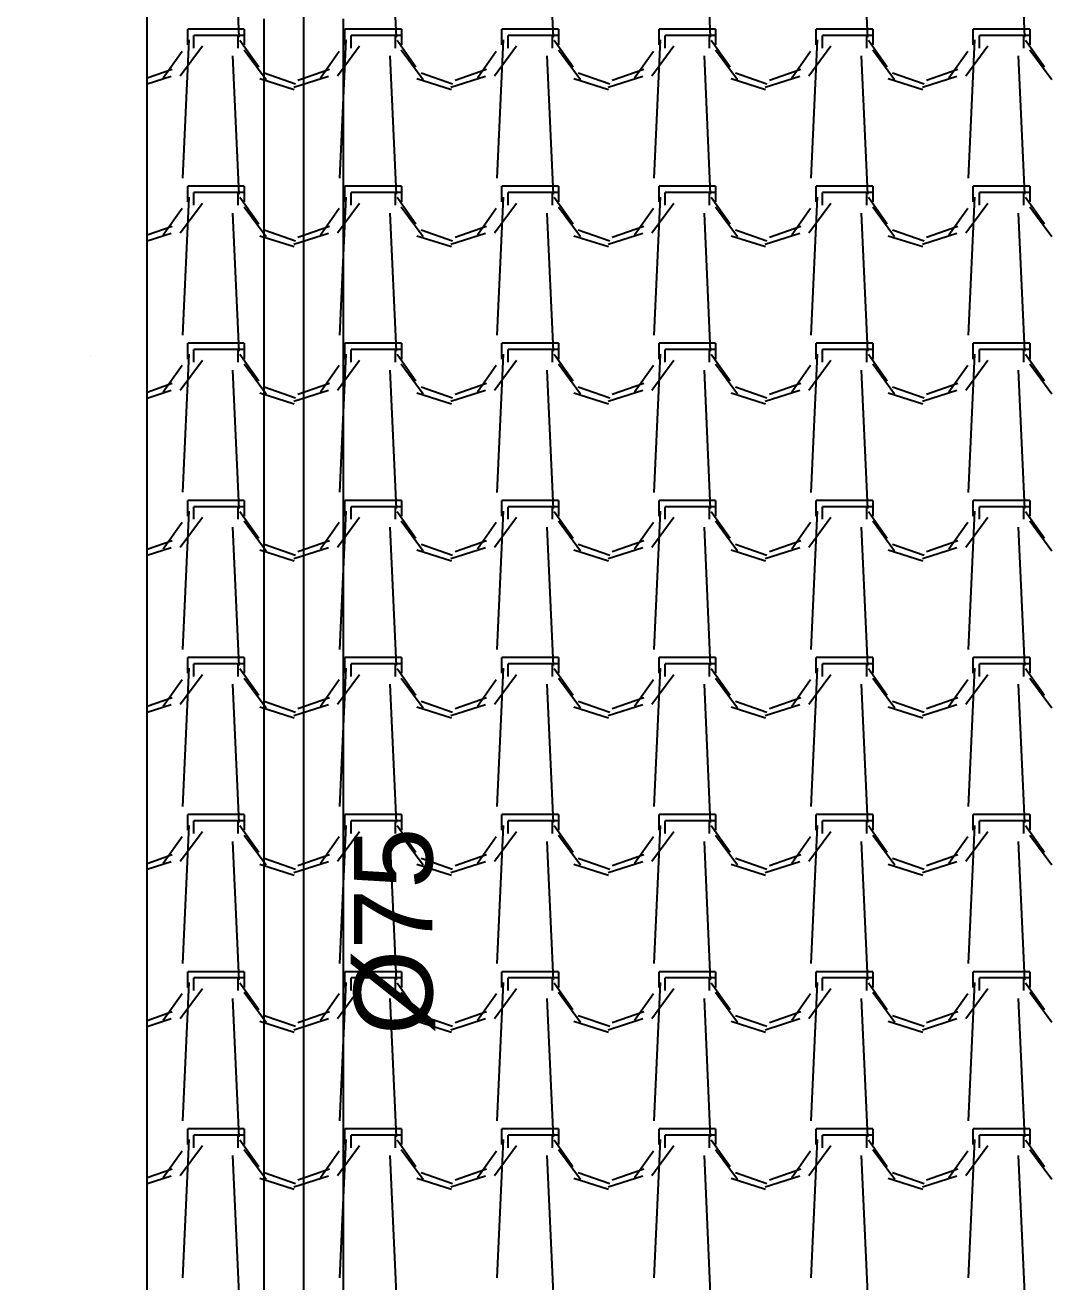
# Model space of a CAD drawing. Header units: millimetres. Extents: x 3923 to 4007, y 744 to 863.
# Drawn here: x 3932.174 to 3933.809, y 849.832 to 851.848 of the extents above; entities that cross this region are included whole.
import ezdxf
from ezdxf.enums import TextEntityAlignment as Align

# ---------------------------------------------------------------- set-up
doc = ezdxf.new("R2010")
doc.units = ezdxf.units.MM
for name, color, linetype in [('-HIDRO', 8, 'Continuous'), ('CONEXÃO_HIDRÁULICA', 2, 'Continuous'), ('Esgoto', 5, 'Continuous'), ('Texto-Tubos', 7, 'Continuous'), ('TigreCad', 3, 'Continuous')]:
    doc.layers.add(name, color=color, linetype=linetype)
doc.styles.add('TCTUBOS-TXT', font='arial.ttf')

msp = doc.modelspace()

# ---------------------------------------------------------------- linework, layer by layer
at = {"layer": '-HIDRO', "linetype": 'Continuous'}
for p, q in [((3932.5063, 852.0506), (3932.5163, 851.8288)), ((3932.7583, 852.0506), (3932.7683, 851.8288)), ((3933.0103, 852.0506), (3933.0203, 851.8288)), ((3933.2623, 852.0506), (3933.2723, 851.8288)), ((3933.5143, 852.0506), (3933.5243, 851.8288)), ((3933.7663, 852.0506), (3933.7764, 851.8288)), ((3932.5148, 851.8416), (3932.4342, 851.8416)), ((3932.4342, 851.8164), (3932.4342, 851.8416)), ((3932.5249, 851.8416), (3932.5148, 851.8416)), ((3932.5249, 851.8416), (3932.5249, 851.8164)), ((3932.7668, 851.8416), (3932.6862, 851.8416)), ((3932.6862, 851.8164), (3932.6862, 851.8416)), ((3932.7769, 851.8416), (3932.7668, 851.8416)), ((3932.7769, 851.8416), (3932.7769, 851.8164)), ((3933.0188, 851.8416), (3932.9382, 851.8416)), ((3932.9382, 851.8164), (3932.9382, 851.8416)), ((3933.0289, 851.8416), (3933.0188, 851.8416)), ((3933.0289, 851.8416), (3933.0289, 851.8164)), ((3933.2708, 851.8416), (3933.1902, 851.8416)), ((3933.1902, 851.8164), (3933.1902, 851.8416)), ((3933.2809, 851.8416), (3933.2708, 851.8416)), ((3933.2809, 851.8416), (3933.2809, 851.8164)), ((3933.5228, 851.8416), (3933.4422, 851.8416)), ((3933.4422, 851.8164), (3933.4422, 851.8416)), ((3933.5329, 851.8416), (3933.5228, 851.8416)), ((3933.5329, 851.8416), (3933.5329, 851.8164)), ((3933.7748, 851.8416), (3933.6942, 851.8416)), ((3933.6942, 851.8164), (3933.6942, 851.8416)), ((3933.7849, 851.8416), (3933.7748, 851.8416)), ((3933.7849, 851.8416), (3933.7849, 851.8164)), ((3932.4224, 851.7667), (3932.4577, 851.8146)), ((3932.4358, 851.8243), (3932.4258, 851.6026)), ((3932.5148, 851.8315), (3932.4442, 851.8315)), ((3932.4442, 851.8113), (3932.4442, 851.8315)), ((3932.5148, 851.8315), (3932.5148, 851.8113)), ((3932.5249, 851.8315), (3932.5148, 851.8315)), ((3932.5179, 851.824), (3932.5482, 851.7812)), ((3932.6744, 851.7667), (3932.7097, 851.8146)), ((3932.6878, 851.8243), (3932.6778, 851.6026)), ((3932.7668, 851.8315), (3932.6962, 851.8315)), ((3932.6962, 851.8113), (3932.6962, 851.8315)), ((3932.7668, 851.8315), (3932.7668, 851.8113)), ((3932.7769, 851.8315), (3932.7668, 851.8315)), ((3932.7699, 851.824), (3932.8002, 851.7812)), ((3932.9264, 851.7667), (3932.9617, 851.8146)), ((3932.9399, 851.8243), (3932.9298, 851.6025)), ((3933.0188, 851.8315), (3932.9482, 851.8315)), ((3932.9482, 851.8113), (3932.9482, 851.8315)), ((3933.0188, 851.8315), (3933.0188, 851.8113)), ((3933.0289, 851.8315), (3933.0188, 851.8315)), ((3933.0219, 851.824), (3933.0522, 851.7812)), ((3933.1784, 851.7667), (3933.2137, 851.8146)), ((3933.1919, 851.8243), (3933.1818, 851.6025)), ((3933.2708, 851.8315), (3933.2002, 851.8315)), ((3933.2002, 851.8113), (3933.2002, 851.8315)), ((3933.2708, 851.8315), (3933.2708, 851.8113)), ((3933.2809, 851.8315), (3933.2708, 851.8315)), ((3933.2739, 851.824), (3933.3042, 851.7812)), ((3933.4304, 851.7667), (3933.4657, 851.8146)), ((3933.4439, 851.8243), (3933.4338, 851.6025)), ((3933.5228, 851.8315), (3933.4522, 851.8315)), ((3933.4522, 851.8113), (3933.4522, 851.8315)), ((3933.5228, 851.8315), (3933.5228, 851.8113)), ((3933.5329, 851.8315), (3933.5228, 851.8315)), ((3933.5259, 851.824), (3933.5562, 851.7812)), ((3933.6824, 851.7667), (3933.7177, 851.8146)), ((3933.6959, 851.8243), (3933.6858, 851.6025)), ((3933.7748, 851.8315), (3933.7042, 851.8315)), ((3933.7042, 851.8113), (3933.7042, 851.8315)), ((3933.7748, 851.8315), (3933.7748, 851.8113)), ((3933.7849, 851.8315), (3933.7748, 851.8315)), ((3933.7779, 851.824), (3933.8082, 851.7812)), ((3932.395, 851.7637), (3932.4252, 851.8065)), ((3932.5063, 851.7986), (3932.5163, 851.5768)), ((3932.5248, 851.8086), (3932.5601, 851.7608)), ((3932.647, 851.7637), (3932.6772, 851.8065)), ((3932.7583, 851.7986), (3932.7683, 851.5768)), ((3932.7768, 851.8086), (3932.8121, 851.7608)), ((3932.899, 851.7637), (3932.9292, 851.8065)), ((3933.0103, 851.7986), (3933.0203, 851.5768)), ((3933.0288, 851.8086), (3933.064, 851.7608)), ((3933.151, 851.7637), (3933.1812, 851.8065)), ((3933.2623, 851.7986), (3933.2723, 851.5768)), ((3933.2808, 851.8086), (3933.316, 851.7608)), ((3933.403, 851.7637), (3933.4332, 851.8065)), ((3933.5143, 851.7986), (3933.5243, 851.5768)), ((3933.5328, 851.8086), (3933.568, 851.7608)), ((3933.655, 851.7637), (3933.6852, 851.8065)), ((3933.7663, 851.7986), (3933.7764, 851.5768)), ((3933.7848, 851.8086), (3933.82, 851.7608)), ((3932.3691, 851.7634), (3932.4095, 851.7775)), ((3932.6111, 851.7599), (3932.6615, 851.7775)), ((3932.8631, 851.7599), (3932.9135, 851.7775)), ((3933.1151, 851.7599), (3933.1655, 851.7775)), ((3933.3671, 851.7599), (3933.4175, 851.7775)), ((3933.6191, 851.7599), (3933.6695, 851.7775)), ((3932.3691, 851.7539), (3932.4079, 851.7663)), ((3932.5497, 851.7623), (3932.6051, 851.7447)), ((3932.5567, 851.7716), (3932.6071, 851.754)), ((3932.6045, 851.7486), (3932.6599, 851.7663)), ((3932.8017, 851.7623), (3932.8571, 851.7447)), ((3932.8087, 851.7716), (3932.8591, 851.754)), ((3932.8565, 851.7486), (3932.9119, 851.7663)), ((3933.0537, 851.7623), (3933.1091, 851.7447)), ((3933.0607, 851.7716), (3933.1111, 851.754)), ((3933.1085, 851.7486), (3933.1639, 851.7663)), ((3933.3057, 851.7623), (3933.3611, 851.7447)), ((3933.3127, 851.7716), (3933.3631, 851.754)), ((3933.3605, 851.7486), (3933.4159, 851.7663)), ((3933.5577, 851.7623), (3933.6131, 851.7447)), ((3933.5647, 851.7716), (3933.6151, 851.754)), ((3933.6125, 851.7486), (3933.6679, 851.7663)), ((3932.4358, 851.5723), (3932.4258, 851.3506)), ((3932.5148, 851.5896), (3932.4342, 851.5896)), ((3932.4342, 851.5644), (3932.4342, 851.5896)), ((3932.5148, 851.5795), (3932.4442, 851.5795)), ((3932.4442, 851.5593), (3932.4442, 851.5795)), ((3932.5249, 851.5896), (3932.5148, 851.5896)), ((3932.5148, 851.5795), (3932.5148, 851.5593)), ((3932.5249, 851.5795), (3932.5148, 851.5795)), ((3932.5179, 851.572), (3932.5482, 851.5292)), ((3932.5249, 851.5896), (3932.5249, 851.5644)), ((3932.6878, 851.5723), (3932.6778, 851.3506)), ((3932.7668, 851.5896), (3932.6862, 851.5896)), ((3932.6862, 851.5644), (3932.6862, 851.5896)), ((3932.7668, 851.5795), (3932.6962, 851.5795)), ((3932.6962, 851.5593), (3932.6962, 851.5795)), ((3932.7769, 851.5896), (3932.7668, 851.5896)), ((3932.7668, 851.5795), (3932.7668, 851.5593)), ((3932.7769, 851.5795), (3932.7668, 851.5795)), ((3932.7699, 851.572), (3932.8002, 851.5292)), ((3932.7769, 851.5896), (3932.7769, 851.5644)), ((3932.9399, 851.5723), (3932.9298, 851.3505)), ((3933.0188, 851.5896), (3932.9382, 851.5896)), ((3932.9382, 851.5644), (3932.9382, 851.5896)), ((3933.0188, 851.5795), (3932.9482, 851.5795)), ((3932.9482, 851.5593), (3932.9482, 851.5795)), ((3933.0289, 851.5896), (3933.0188, 851.5896)), ((3933.0188, 851.5795), (3933.0188, 851.5593)), ((3933.0289, 851.5795), (3933.0188, 851.5795)), ((3933.0219, 851.572), (3933.0522, 851.5292)), ((3933.0289, 851.5896), (3933.0289, 851.5644)), ((3933.1919, 851.5723), (3933.1818, 851.3505)), ((3933.2708, 851.5896), (3933.1902, 851.5896)), ((3933.1902, 851.5644), (3933.1902, 851.5896)), ((3933.2708, 851.5795), (3933.2002, 851.5795)), ((3933.2002, 851.5593), (3933.2002, 851.5795)), ((3933.2809, 851.5896), (3933.2708, 851.5896)), ((3933.2708, 851.5795), (3933.2708, 851.5593)), ((3933.2809, 851.5795), (3933.2708, 851.5795)), ((3933.2739, 851.572), (3933.3042, 851.5292)), ((3933.2809, 851.5896), (3933.2809, 851.5644)), ((3933.4439, 851.5723), (3933.4338, 851.3505)), ((3933.5228, 851.5896), (3933.4422, 851.5896)), ((3933.4422, 851.5644), (3933.4422, 851.5896)), ((3933.5228, 851.5795), (3933.4522, 851.5795)), ((3933.4522, 851.5593), (3933.4522, 851.5795)), ((3933.5329, 851.5896), (3933.5228, 851.5896)), ((3933.5228, 851.5795), (3933.5228, 851.5593)), ((3933.5329, 851.5795), (3933.5228, 851.5795)), ((3933.5259, 851.572), (3933.5562, 851.5292)), ((3933.5329, 851.5896), (3933.5329, 851.5644)), ((3933.6959, 851.5723), (3933.6858, 851.3505)), ((3933.7748, 851.5896), (3933.6942, 851.5896)), ((3933.6942, 851.5644), (3933.6942, 851.5896)), ((3933.7748, 851.5795), (3933.7042, 851.5795)), ((3933.7042, 851.5593), (3933.7042, 851.5795)), ((3933.7849, 851.5896), (3933.7748, 851.5896)), ((3933.7748, 851.5795), (3933.7748, 851.5593)), ((3933.7849, 851.5795), (3933.7748, 851.5795)), ((3933.7779, 851.572), (3933.8082, 851.5292)), ((3933.7849, 851.5896), (3933.7849, 851.5644)), ((3932.395, 851.5117), (3932.4252, 851.5545)), ((3932.4224, 851.5147), (3932.4577, 851.5626)), ((3932.5248, 851.5566), (3932.5601, 851.5088)), ((3932.647, 851.5117), (3932.6772, 851.5545)), ((3932.6744, 851.5147), (3932.7097, 851.5626)), ((3932.7768, 851.5566), (3932.8121, 851.5088)), ((3932.899, 851.5117), (3932.9292, 851.5545)), ((3932.9264, 851.5147), (3932.9617, 851.5626)), ((3933.0288, 851.5566), (3933.0641, 851.5088)), ((3933.151, 851.5117), (3933.1812, 851.5545)), ((3933.1784, 851.5147), (3933.2137, 851.5626)), ((3933.2808, 851.5566), (3933.316, 851.5088)), ((3933.403, 851.5117), (3933.4332, 851.5545)), ((3933.4304, 851.5147), (3933.4657, 851.5626)), ((3933.5328, 851.5566), (3933.568, 851.5088)), ((3933.655, 851.5117), (3933.6852, 851.5545)), ((3933.6824, 851.5147), (3933.7177, 851.5626)), ((3933.7848, 851.5566), (3933.82, 851.5088)), ((3932.5063, 851.5466), (3932.5163, 851.3248)), ((3932.7583, 851.5466), (3932.7683, 851.3248)), ((3933.0103, 851.5466), (3933.0203, 851.3248)), ((3933.2623, 851.5466), (3933.2723, 851.3248)), ((3933.5143, 851.5466), (3933.5243, 851.3248)), ((3933.7663, 851.5466), (3933.7764, 851.3248)), ((3932.3691, 851.5114), (3932.4095, 851.5255)), ((3932.3691, 851.5019), (3932.4079, 851.5143)), ((3932.5567, 851.5196), (3932.6071, 851.502)), ((3932.6045, 851.4966), (3932.6599, 851.5143)), ((3932.6111, 851.5079), (3932.6615, 851.5255)), ((3932.8087, 851.5196), (3932.8591, 851.502)), ((3932.8565, 851.4966), (3932.9119, 851.5143)), ((3932.8631, 851.5079), (3932.9135, 851.5255)), ((3933.0607, 851.5196), (3933.1111, 851.502)), ((3933.1085, 851.4966), (3933.1639, 851.5143)), ((3933.1151, 851.5079), (3933.1655, 851.5255)), ((3933.3127, 851.5196), (3933.3631, 851.502)), ((3933.3605, 851.4966), (3933.4159, 851.5143)), ((3933.3671, 851.5079), (3933.4175, 851.5255)), ((3933.5647, 851.5196), (3933.6151, 851.502)), ((3933.6125, 851.4966), (3933.6679, 851.5143)), ((3933.6191, 851.5079), (3933.6695, 851.5255)), ((3932.5497, 851.5103), (3932.6051, 851.4927)), ((3932.8017, 851.5103), (3932.8571, 851.4927)), ((3933.0537, 851.5103), (3933.1091, 851.4927)), ((3933.3057, 851.5103), (3933.3611, 851.4927)), ((3933.5577, 851.5103), (3933.6131, 851.4927)), ((3932.5148, 851.3376), (3932.4342, 851.3376)), ((3932.4342, 851.3124), (3932.4342, 851.3376)), ((3932.5249, 851.3376), (3932.5148, 851.3376)), ((3932.5249, 851.3376), (3932.5249, 851.3124)), ((3932.7668, 851.3376), (3932.6862, 851.3376)), ((3932.6862, 851.3124), (3932.6862, 851.3376)), ((3932.7769, 851.3376), (3932.7668, 851.3376)), ((3932.7769, 851.3376), (3932.7769, 851.3124)), ((3933.0188, 851.3376), (3932.9382, 851.3376)), ((3932.9382, 851.3124), (3932.9382, 851.3376)), ((3933.0289, 851.3376), (3933.0188, 851.3376)), ((3933.0289, 851.3376), (3933.0289, 851.3124)), ((3933.2708, 851.3376), (3933.1902, 851.3376)), ((3933.1902, 851.3124), (3933.1902, 851.3376)), ((3933.2809, 851.3376), (3933.2708, 851.3376)), ((3933.2809, 851.3376), (3933.2809, 851.3124)), ((3933.5228, 851.3376), (3933.4422, 851.3376)), ((3933.4422, 851.3124), (3933.4422, 851.3376)), ((3933.5329, 851.3376), (3933.5228, 851.3376)), ((3933.5329, 851.3376), (3933.5329, 851.3124)), ((3933.7748, 851.3376), (3933.6942, 851.3376)), ((3933.6942, 851.3124), (3933.6942, 851.3376)), ((3933.7849, 851.3376), (3933.7748, 851.3376)), ((3933.7849, 851.3376), (3933.7849, 851.3124)), ((3932.4224, 851.2627), (3932.4577, 851.3106)), ((3932.4358, 851.3203), (3932.4258, 851.0986)), ((3932.5148, 851.3275), (3932.4442, 851.3275)), ((3932.4442, 851.3073), (3932.4442, 851.3275)), ((3932.5148, 851.3275), (3932.5148, 851.3073)), ((3932.5249, 851.3275), (3932.5148, 851.3275)), ((3932.5179, 851.32), (3932.5482, 851.2772)), ((3932.6744, 851.2627), (3932.7097, 851.3106)), ((3932.6878, 851.3203), (3932.6778, 851.0986)), ((3932.7668, 851.3275), (3932.6962, 851.3275)), ((3932.6962, 851.3073), (3932.6962, 851.3275)), ((3932.7668, 851.3275), (3932.7668, 851.3073)), ((3932.7769, 851.3275), (3932.7668, 851.3275)), ((3932.7699, 851.32), (3932.8002, 851.2772)), ((3932.9264, 851.2627), (3932.9617, 851.3106)), ((3932.9399, 851.3203), (3932.9298, 851.0985)), ((3933.0188, 851.3275), (3932.9482, 851.3275)), ((3932.9482, 851.3073), (3932.9482, 851.3275)), ((3933.0188, 851.3275), (3933.0188, 851.3073)), ((3933.0289, 851.3275), (3933.0188, 851.3275)), ((3933.0219, 851.32), (3933.0522, 851.2772)), ((3933.1784, 851.2627), (3933.2137, 851.3106)), ((3933.1919, 851.3203), (3933.1818, 851.0985)), ((3933.2708, 851.3275), (3933.2002, 851.3275)), ((3933.2002, 851.3073), (3933.2002, 851.3275)), ((3933.2708, 851.3275), (3933.2708, 851.3073)), ((3933.2809, 851.3275), (3933.2708, 851.3275)), ((3933.2739, 851.32), (3933.3042, 851.2772)), ((3933.4304, 851.2627), (3933.4657, 851.3106)), ((3933.4439, 851.3203), (3933.4338, 851.0985)), ((3933.5228, 851.3275), (3933.4522, 851.3275)), ((3933.4522, 851.3073), (3933.4522, 851.3275)), ((3933.5228, 851.3275), (3933.5228, 851.3073)), ((3933.5329, 851.3275), (3933.5228, 851.3275)), ((3933.5259, 851.32), (3933.5562, 851.2772)), ((3933.6824, 851.2627), (3933.7177, 851.3106)), ((3933.6959, 851.3203), (3933.6858, 851.0985)), ((3933.7748, 851.3275), (3933.7042, 851.3275)), ((3933.7042, 851.3073), (3933.7042, 851.3275)), ((3933.7748, 851.3275), (3933.7748, 851.3073)), ((3933.7849, 851.3275), (3933.7748, 851.3275)), ((3933.7779, 851.32), (3933.8082, 851.2772)), ((3932.395, 851.2597), (3932.4252, 851.3025)), ((3932.5063, 851.2946), (3932.5163, 851.0728)), ((3932.5248, 851.3046), (3932.5601, 851.2568)), ((3932.647, 851.2597), (3932.6772, 851.3025)), ((3932.7583, 851.2946), (3932.7683, 851.0728)), ((3932.7768, 851.3046), (3932.8121, 851.2568)), ((3932.899, 851.2597), (3932.9292, 851.3025)), ((3933.0103, 851.2946), (3933.0203, 851.0728)), ((3933.0288, 851.3046), (3933.0641, 851.2568)), ((3933.151, 851.2597), (3933.1812, 851.3025)), ((3933.2623, 851.2946), (3933.2723, 851.0728)), ((3933.2808, 851.3046), (3933.316, 851.2568)), ((3933.403, 851.2597), (3933.4332, 851.3025)), ((3933.5143, 851.2946), (3933.5243, 851.0728)), ((3933.5328, 851.3046), (3933.568, 851.2568)), ((3933.655, 851.2597), (3933.6853, 851.3025)), ((3933.7663, 851.2946), (3933.7764, 851.0728)), ((3933.7848, 851.3046), (3933.82, 851.2568)), ((3932.3691, 851.2594), (3932.4095, 851.2735)), ((3932.6111, 851.2559), (3932.6615, 851.2735)), ((3932.8631, 851.2559), (3932.9135, 851.2735)), ((3933.1151, 851.2559), (3933.1655, 851.2735)), ((3933.3671, 851.2559), (3933.4175, 851.2735)), ((3933.6191, 851.2559), (3933.6695, 851.2735)), ((3932.3691, 851.2499), (3932.4079, 851.2623)), ((3932.5497, 851.2583), (3932.6051, 851.2407)), ((3932.5567, 851.2676), (3932.6071, 851.25)), ((3932.6045, 851.2446), (3932.6599, 851.2623)), ((3932.8017, 851.2583), (3932.8571, 851.2407)), ((3932.8087, 851.2676), (3932.8591, 851.25)), ((3932.8565, 851.2446), (3932.9119, 851.2623)), ((3933.0537, 851.2583), (3933.1091, 851.2407)), ((3933.0607, 851.2676), (3933.1111, 851.25)), ((3933.1085, 851.2446), (3933.1639, 851.2623)), ((3933.3057, 851.2583), (3933.3611, 851.2407)), ((3933.3127, 851.2676), (3933.3631, 851.25)), ((3933.3605, 851.2446), (3933.4159, 851.2623)), ((3933.5577, 851.2583), (3933.6131, 851.2407)), ((3933.5647, 851.2676), (3933.6151, 851.25)), ((3933.6125, 851.2446), (3933.6679, 851.2623)), ((3932.4358, 851.0683), (3932.4258, 850.8466)), ((3932.5148, 851.0856), (3932.4342, 851.0856)), ((3932.4342, 851.0604), (3932.4342, 851.0856)), ((3932.5148, 851.0755), (3932.4442, 851.0755)), ((3932.4442, 851.0553), (3932.4442, 851.0755)), ((3932.5249, 851.0856), (3932.5148, 851.0856)), ((3932.5148, 851.0755), (3932.5148, 851.0553)), ((3932.5249, 851.0755), (3932.5148, 851.0755)), ((3932.5179, 851.068), (3932.5481, 851.0252)), ((3932.5249, 851.0856), (3932.5249, 851.0604)), ((3932.6878, 851.0683), (3932.6778, 850.8466)), ((3932.7668, 851.0856), (3932.6862, 851.0856)), ((3932.6862, 851.0604), (3932.6862, 851.0856)), ((3932.7668, 851.0755), (3932.6962, 851.0755)), ((3932.6962, 851.0553), (3932.6962, 851.0755)), ((3932.7769, 851.0856), (3932.7668, 851.0856)), ((3932.7668, 851.0755), (3932.7668, 851.0553)), ((3932.7769, 851.0755), (3932.7668, 851.0755)), ((3932.7699, 851.068), (3932.8002, 851.0252)), ((3932.7769, 851.0856), (3932.7769, 851.0604)), ((3932.9399, 851.0683), (3932.9298, 850.8465)), ((3933.0188, 851.0856), (3932.9382, 851.0856)), ((3932.9382, 851.0604), (3932.9382, 851.0856)), ((3933.0188, 851.0755), (3932.9482, 851.0755)), ((3932.9482, 851.0553), (3932.9482, 851.0755)), ((3933.0289, 851.0856), (3933.0188, 851.0856)), ((3933.0188, 851.0755), (3933.0188, 851.0553)), ((3933.0289, 851.0755), (3933.0188, 851.0755)), ((3933.0219, 851.068), (3933.0522, 851.0252)), ((3933.0289, 851.0856), (3933.0289, 851.0604)), ((3933.1919, 851.0683), (3933.1818, 850.8465)), ((3933.2708, 851.0856), (3933.1902, 851.0856)), ((3933.1902, 851.0604), (3933.1902, 851.0856)), ((3933.2708, 851.0755), (3933.2002, 851.0755)), ((3933.2002, 851.0553), (3933.2002, 851.0755)), ((3933.2809, 851.0856), (3933.2708, 851.0856)), ((3933.2708, 851.0755), (3933.2708, 851.0553)), ((3933.2809, 851.0755), (3933.2708, 851.0755)), ((3933.2739, 851.068), (3933.3042, 851.0252)), ((3933.2809, 851.0856), (3933.2809, 851.0604)), ((3933.4439, 851.0683), (3933.4338, 850.8465)), ((3933.5228, 851.0856), (3933.4422, 851.0856)), ((3933.4422, 851.0604), (3933.4422, 851.0856)), ((3933.5228, 851.0755), (3933.4522, 851.0755)), ((3933.4522, 851.0553), (3933.4522, 851.0755)), ((3933.5329, 851.0856), (3933.5228, 851.0856)), ((3933.5228, 851.0755), (3933.5228, 851.0553)), ((3933.5329, 851.0755), (3933.5228, 851.0755)), ((3933.5259, 851.068), (3933.5562, 851.0252)), ((3933.5329, 851.0856), (3933.5329, 851.0604)), ((3933.6959, 851.0683), (3933.6858, 850.8465)), ((3933.7748, 851.0856), (3933.6942, 851.0856)), ((3933.6942, 851.0604), (3933.6942, 851.0856)), ((3933.7748, 851.0755), (3933.7042, 851.0755)), ((3933.7042, 851.0553), (3933.7042, 851.0755)), ((3933.7849, 851.0856), (3933.7748, 851.0856)), ((3933.7748, 851.0755), (3933.7748, 851.0553)), ((3933.7849, 851.0755), (3933.7748, 851.0755)), ((3933.7779, 851.068), (3933.8082, 851.0252)), ((3933.7849, 851.0856), (3933.7849, 851.0604)), ((3932.395, 851.0077), (3932.4252, 851.0505)), ((3932.4224, 851.0107), (3932.4577, 851.0586)), ((3932.5248, 851.0526), (3932.5601, 851.0048)), ((3932.647, 851.0077), (3932.6772, 851.0505)), ((3932.6744, 851.0107), (3932.7097, 851.0586)), ((3932.7768, 851.0526), (3932.8121, 851.0048)), ((3932.899, 851.0077), (3932.9292, 851.0505)), ((3932.9264, 851.0107), (3932.9617, 851.0586)), ((3933.0288, 851.0526), (3933.0641, 851.0048)), ((3933.151, 851.0077), (3933.1812, 851.0505)), ((3933.1784, 851.0107), (3933.2137, 851.0586)), ((3933.2808, 851.0526), (3933.3161, 851.0048)), ((3933.403, 851.0077), (3933.4333, 851.0505)), ((3933.4304, 851.0107), (3933.4657, 851.0586)), ((3933.5328, 851.0526), (3933.568, 851.0048)), ((3933.655, 851.0077), (3933.6853, 851.0505)), ((3933.6824, 851.0107), (3933.7177, 851.0586)), ((3933.7848, 851.0526), (3933.82, 851.0048)), ((3932.5063, 851.0426), (3932.5163, 850.8208)), ((3932.7583, 851.0426), (3932.7683, 850.8208)), ((3933.0103, 851.0426), (3933.0203, 850.8208)), ((3933.2623, 851.0426), (3933.2723, 850.8208)), ((3933.5143, 851.0426), (3933.5243, 850.8208)), ((3933.7663, 851.0426), (3933.7764, 850.8208)), ((3932.3691, 851.0074), (3932.4095, 851.0215)), ((3932.3691, 850.9979), (3932.4079, 851.0103)), ((3932.5567, 851.0156), (3932.6071, 850.998)), ((3932.6045, 850.9926), (3932.6599, 851.0103)), ((3932.6111, 851.0039), (3932.6615, 851.0215)), ((3932.8087, 851.0156), (3932.8591, 850.998)), ((3932.8565, 850.9926), (3932.9119, 851.0103)), ((3932.8631, 851.0039), (3932.9135, 851.0215)), ((3933.0607, 851.0156), (3933.1111, 850.998)), ((3933.1085, 850.9926), (3933.1639, 851.0103)), ((3933.1151, 851.0039), (3933.1655, 851.0215)), ((3933.3127, 851.0156), (3933.3631, 850.998)), ((3933.3605, 850.9926), (3933.4159, 851.0103)), ((3933.3671, 851.0039), (3933.4175, 851.0215)), ((3933.5647, 851.0156), (3933.6151, 850.998)), ((3933.6125, 850.9926), (3933.6679, 851.0103)), ((3933.6191, 851.0039), (3933.6695, 851.0215)), ((3932.5497, 851.0063), (3932.6051, 850.9887)), ((3932.8017, 851.0063), (3932.8571, 850.9887)), ((3933.0537, 851.0063), (3933.1091, 850.9887)), ((3933.3057, 851.0063), (3933.3611, 850.9887)), ((3933.5577, 851.0063), (3933.6131, 850.9887)), ((3932.5148, 850.8336), (3932.4342, 850.8336)), ((3932.4342, 850.8084), (3932.4342, 850.8336)), ((3932.5249, 850.8336), (3932.5148, 850.8336)), ((3932.5249, 850.8336), (3932.5249, 850.8084)), ((3932.7668, 850.8336), (3932.6862, 850.8336)), ((3932.6862, 850.8084), (3932.6862, 850.8336)), ((3932.7769, 850.8336), (3932.7668, 850.8336)), ((3932.7769, 850.8336), (3932.7769, 850.8084)), ((3933.0188, 850.8336), (3932.9382, 850.8336)), ((3932.9382, 850.8084), (3932.9382, 850.8336)), ((3933.0289, 850.8336), (3933.0188, 850.8336)), ((3933.0289, 850.8336), (3933.0289, 850.8084)), ((3933.2708, 850.8336), (3933.1902, 850.8336)), ((3933.1902, 850.8084), (3933.1902, 850.8336)), ((3933.2809, 850.8336), (3933.2708, 850.8336)), ((3933.2809, 850.8336), (3933.2809, 850.8084)), ((3933.5228, 850.8336), (3933.4422, 850.8336)), ((3933.4422, 850.8084), (3933.4422, 850.8336)), ((3933.5329, 850.8336), (3933.5228, 850.8336)), ((3933.5329, 850.8336), (3933.5329, 850.8084)), ((3933.7748, 850.8336), (3933.6942, 850.8336)), ((3933.6942, 850.8084), (3933.6942, 850.8336)), ((3933.7849, 850.8336), (3933.7748, 850.8336)), ((3933.7849, 850.8336), (3933.7849, 850.8084)), ((3932.4224, 850.7587), (3932.4577, 850.8066)), ((3932.4358, 850.8163), (3932.4258, 850.5946)), ((3932.5148, 850.8235), (3932.4442, 850.8235)), ((3932.4442, 850.8033), (3932.4442, 850.8235)), ((3932.5148, 850.8235), (3932.5148, 850.8033)), ((3932.5249, 850.8235), (3932.5148, 850.8235)), ((3932.5179, 850.816), (3932.5481, 850.7732)), ((3932.6744, 850.7587), (3932.7097, 850.8066)), ((3932.6878, 850.8163), (3932.6778, 850.5946)), ((3932.7668, 850.8235), (3932.6962, 850.8235)), ((3932.6962, 850.8033), (3932.6962, 850.8235)), ((3932.7668, 850.8235), (3932.7668, 850.8033)), ((3932.7769, 850.8235), (3932.7668, 850.8235)), ((3932.7699, 850.816), (3932.8002, 850.7732)), ((3932.9264, 850.7587), (3932.9617, 850.8066)), ((3932.9399, 850.8163), (3932.9298, 850.5945)), ((3933.0188, 850.8235), (3932.9482, 850.8235)), ((3932.9482, 850.8033), (3932.9482, 850.8235)), ((3933.0188, 850.8235), (3933.0188, 850.8033)), ((3933.0289, 850.8235), (3933.0188, 850.8235)), ((3933.0219, 850.816), (3933.0522, 850.7732)), ((3933.1784, 850.7587), (3933.2137, 850.8066)), ((3933.1919, 850.8163), (3933.1818, 850.5945)), ((3933.2708, 850.8235), (3933.2002, 850.8235)), ((3933.2002, 850.8033), (3933.2002, 850.8235)), ((3933.2708, 850.8235), (3933.2708, 850.8033)), ((3933.2809, 850.8235), (3933.2708, 850.8235)), ((3933.2739, 850.816), (3933.3042, 850.7732)), ((3933.4304, 850.7587), (3933.4657, 850.8066)), ((3933.4439, 850.8163), (3933.4338, 850.5945)), ((3933.5228, 850.8235), (3933.4522, 850.8235)), ((3933.4522, 850.8033), (3933.4522, 850.8235)), ((3933.5228, 850.8235), (3933.5228, 850.8033)), ((3933.5329, 850.8235), (3933.5228, 850.8235)), ((3933.5259, 850.816), (3933.5562, 850.7732)), ((3933.6824, 850.7587), (3933.7177, 850.8066)), ((3933.6959, 850.8163), (3933.6858, 850.5945)), ((3933.7748, 850.8235), (3933.7042, 850.8235)), ((3933.7042, 850.8033), (3933.7042, 850.8235)), ((3933.7748, 850.8235), (3933.7748, 850.8033)), ((3933.7849, 850.8235), (3933.7748, 850.8235)), ((3933.7779, 850.816), (3933.8082, 850.7732)), ((3932.395, 850.7557), (3932.4252, 850.7985)), ((3932.5063, 850.7906), (3932.5163, 850.5688)), ((3932.5248, 850.8006), (3932.5601, 850.7528)), ((3932.647, 850.7557), (3932.6772, 850.7985)), ((3932.7583, 850.7906), (3932.7683, 850.5688)), ((3932.7768, 850.8006), (3932.8121, 850.7528)), ((3932.899, 850.7557), (3932.9292, 850.7985)), ((3933.0103, 850.7906), (3933.0203, 850.5688)), ((3933.0288, 850.8006), (3933.0641, 850.7528)), ((3933.151, 850.7557), (3933.1812, 850.7985)), ((3933.2623, 850.7906), (3933.2723, 850.5688)), ((3933.2808, 850.8006), (3933.3161, 850.7528)), ((3933.403, 850.7557), (3933.4333, 850.7985)), ((3933.5143, 850.7906), (3933.5243, 850.5688)), ((3933.5328, 850.8006), (3933.5681, 850.7528)), ((3933.655, 850.7557), (3933.6853, 850.7985)), ((3933.7663, 850.7906), (3933.7764, 850.5688)), ((3933.7848, 850.8006), (3933.82, 850.7528)), ((3932.3691, 850.7554), (3932.4095, 850.7695)), ((3932.6111, 850.7519), (3932.6615, 850.7695)), ((3932.8631, 850.7519), (3932.9135, 850.7695)), ((3933.1151, 850.7519), (3933.1655, 850.7695)), ((3933.3671, 850.7519), (3933.4175, 850.7695)), ((3933.6191, 850.7519), (3933.6695, 850.7695)), ((3932.3691, 850.7459), (3932.4079, 850.7583)), ((3932.5497, 850.7543), (3932.6051, 850.7367)), ((3932.5567, 850.7636), (3932.6071, 850.746)), ((3932.6045, 850.7406), (3932.6599, 850.7583)), ((3932.8017, 850.7543), (3932.8571, 850.7367)), ((3932.8087, 850.7636), (3932.8591, 850.746)), ((3932.8565, 850.7406), (3932.9119, 850.7583)), ((3933.0537, 850.7543), (3933.1091, 850.7367)), ((3933.0607, 850.7636), (3933.1111, 850.746)), ((3933.1085, 850.7406), (3933.1639, 850.7583)), ((3933.3057, 850.7543), (3933.3611, 850.7367)), ((3933.3127, 850.7636), (3933.3631, 850.746)), ((3933.3605, 850.7406), (3933.4159, 850.7583)), ((3933.5577, 850.7543), (3933.6131, 850.7367)), ((3933.5647, 850.7636), (3933.6151, 850.746)), ((3933.6125, 850.7406), (3933.6679, 850.7583)), ((3932.4358, 850.5643), (3932.4258, 850.3426)), ((3932.5148, 850.5816), (3932.4342, 850.5816)), ((3932.4342, 850.5564), (3932.4342, 850.5816)), ((3932.5148, 850.5715), (3932.4442, 850.5715)), ((3932.4442, 850.5513), (3932.4442, 850.5715)), ((3932.5249, 850.5816), (3932.5148, 850.5816)), ((3932.5148, 850.5715), (3932.5148, 850.5513)), ((3932.5249, 850.5715), (3932.5148, 850.5715)), ((3932.5179, 850.564), (3932.5481, 850.5212)), ((3932.5249, 850.5816), (3932.5249, 850.5564)), ((3932.6878, 850.5643), (3932.6778, 850.3426)), ((3932.7668, 850.5816), (3932.6862, 850.5816)), ((3932.6862, 850.5564), (3932.6862, 850.5816)), ((3932.7668, 850.5715), (3932.6962, 850.5715)), ((3932.6962, 850.5513), (3932.6962, 850.5715)), ((3932.7769, 850.5816), (3932.7668, 850.5816)), ((3932.7668, 850.5715), (3932.7668, 850.5513)), ((3932.7769, 850.5715), (3932.7668, 850.5715)), ((3932.7699, 850.564), (3932.8001, 850.5212)), ((3932.7769, 850.5816), (3932.7769, 850.5564)), ((3932.9399, 850.5643), (3932.9298, 850.3425)), ((3933.0188, 850.5816), (3932.9382, 850.5816)), ((3932.9382, 850.5564), (3932.9382, 850.5816)), ((3933.0188, 850.5715), (3932.9482, 850.5715)), ((3932.9482, 850.5513), (3932.9482, 850.5715)), ((3933.0289, 850.5816), (3933.0188, 850.5816)), ((3933.0188, 850.5715), (3933.0188, 850.5513)), ((3933.0289, 850.5715), (3933.0188, 850.5715)), ((3933.0219, 850.564), (3933.0522, 850.5212)), ((3933.0289, 850.5816), (3933.0289, 850.5564)), ((3933.1919, 850.5643), (3933.1818, 850.3425)), ((3933.2708, 850.5816), (3933.1902, 850.5816)), ((3933.1902, 850.5564), (3933.1902, 850.5816)), ((3933.2708, 850.5715), (3933.2002, 850.5715)), ((3933.2002, 850.5513), (3933.2002, 850.5715)), ((3933.2809, 850.5816), (3933.2708, 850.5816)), ((3933.2708, 850.5715), (3933.2708, 850.5513)), ((3933.2809, 850.5715), (3933.2708, 850.5715)), ((3933.2739, 850.564), (3933.3042, 850.5212)), ((3933.2809, 850.5816), (3933.2809, 850.5564)), ((3933.4439, 850.5643), (3933.4338, 850.3425)), ((3933.5228, 850.5816), (3933.4422, 850.5816)), ((3933.4422, 850.5564), (3933.4422, 850.5816)), ((3933.5228, 850.5715), (3933.4522, 850.5715)), ((3933.4522, 850.5513), (3933.4522, 850.5715)), ((3933.5329, 850.5816), (3933.5228, 850.5816)), ((3933.5228, 850.5715), (3933.5228, 850.5513)), ((3933.5329, 850.5715), (3933.5228, 850.5715)), ((3933.5259, 850.564), (3933.5562, 850.5212)), ((3933.5329, 850.5816), (3933.5329, 850.5564)), ((3933.6959, 850.5643), (3933.6858, 850.3425)), ((3933.7748, 850.5816), (3933.6942, 850.5816)), ((3933.6942, 850.5564), (3933.6942, 850.5816)), ((3933.7748, 850.5715), (3933.7042, 850.5715)), ((3933.7042, 850.5513), (3933.7042, 850.5715)), ((3933.7849, 850.5816), (3933.7748, 850.5816)), ((3933.7748, 850.5715), (3933.7748, 850.5513)), ((3933.7849, 850.5715), (3933.7748, 850.5715)), ((3933.7779, 850.564), (3933.8082, 850.5212)), ((3933.7849, 850.5816), (3933.7849, 850.5564)), ((3932.395, 850.5037), (3932.4252, 850.5465)), ((3932.4224, 850.5067), (3932.4577, 850.5546)), ((3932.5248, 850.5486), (3932.5601, 850.5008)), ((3932.647, 850.5037), (3932.6772, 850.5465)), ((3932.6744, 850.5067), (3932.7097, 850.5546)), ((3932.7768, 850.5486), (3932.8121, 850.5008)), ((3932.899, 850.5037), (3932.9292, 850.5465)), ((3932.9264, 850.5067), (3932.9617, 850.5546)), ((3933.0288, 850.5486), (3933.0641, 850.5008)), ((3933.151, 850.5037), (3933.1813, 850.5465)), ((3933.1784, 850.5067), (3933.2137, 850.5546)), ((3933.2808, 850.5486), (3933.3161, 850.5008)), ((3933.403, 850.5037), (3933.4333, 850.5465)), ((3933.4304, 850.5067), (3933.4657, 850.5546)), ((3933.5328, 850.5486), (3933.5681, 850.5008)), ((3933.655, 850.5037), (3933.6853, 850.5465)), ((3933.6824, 850.5067), (3933.7177, 850.5546)), ((3933.7848, 850.5486), (3933.8201, 850.5008)), ((3932.5063, 850.5386), (3932.5163, 850.3168)), ((3932.7583, 850.5386), (3932.7683, 850.3168)), ((3933.0103, 850.5386), (3933.0203, 850.3168)), ((3933.2623, 850.5386), (3933.2723, 850.3168)), ((3933.5143, 850.5386), (3933.5243, 850.3168)), ((3933.7663, 850.5386), (3933.7764, 850.3168)), ((3932.3691, 850.5034), (3932.4095, 850.5175)), ((3932.3691, 850.4939), (3932.4079, 850.5063)), ((3932.5567, 850.5116), (3932.6071, 850.494)), ((3932.6045, 850.4886), (3932.6599, 850.5063)), ((3932.6111, 850.4999), (3932.6615, 850.5175)), ((3932.8087, 850.5116), (3932.8591, 850.494)), ((3932.8565, 850.4886), (3932.9119, 850.5063)), ((3932.8631, 850.4999), (3932.9135, 850.5175)), ((3933.0607, 850.5116), (3933.1111, 850.494)), ((3933.1085, 850.4886), (3933.1639, 850.5063)), ((3933.1151, 850.4999), (3933.1655, 850.5175)), ((3933.3127, 850.5116), (3933.3631, 850.494)), ((3933.3605, 850.4886), (3933.4159, 850.5063)), ((3933.3671, 850.4999), (3933.4175, 850.5175)), ((3933.5647, 850.5116), (3933.6151, 850.494)), ((3933.6125, 850.4886), (3933.6679, 850.5063)), ((3933.6191, 850.4999), (3933.6695, 850.5175)), ((3932.5497, 850.5023), (3932.6051, 850.4847)), ((3932.8017, 850.5023), (3932.8571, 850.4847)), ((3933.0537, 850.5023), (3933.1091, 850.4847)), ((3933.3057, 850.5023), (3933.3611, 850.4847)), ((3933.5577, 850.5023), (3933.6131, 850.4847)), ((3932.5148, 850.3296), (3932.4342, 850.3296)), ((3932.4342, 850.3044), (3932.4342, 850.3296)), ((3932.5249, 850.3296), (3932.5148, 850.3296)), ((3932.5249, 850.3296), (3932.5249, 850.3044)), ((3932.7668, 850.3296), (3932.6862, 850.3296)), ((3932.6862, 850.3044), (3932.6862, 850.3296)), ((3932.7769, 850.3296), (3932.7668, 850.3296)), ((3932.7769, 850.3296), (3932.7769, 850.3044)), ((3933.0188, 850.3296), (3932.9382, 850.3296)), ((3932.9382, 850.3044), (3932.9382, 850.3296)), ((3933.0289, 850.3296), (3933.0188, 850.3296)), ((3933.0289, 850.3296), (3933.0289, 850.3044)), ((3933.2708, 850.3296), (3933.1902, 850.3296)), ((3933.1902, 850.3044), (3933.1902, 850.3296)), ((3933.2809, 850.3296), (3933.2708, 850.3296)), ((3933.2809, 850.3296), (3933.2809, 850.3044)), ((3933.5228, 850.3296), (3933.4422, 850.3296)), ((3933.4422, 850.3044), (3933.4422, 850.3296)), ((3933.5329, 850.3296), (3933.5228, 850.3296)), ((3933.5329, 850.3296), (3933.5329, 850.3044)), ((3933.7748, 850.3296), (3933.6942, 850.3296)), ((3933.6942, 850.3044), (3933.6942, 850.3296)), ((3933.7849, 850.3296), (3933.7748, 850.3296)), ((3933.7849, 850.3296), (3933.7849, 850.3044)), ((3932.4224, 850.2547), (3932.4577, 850.3026)), ((3932.4358, 850.3123), (3932.4258, 850.0906)), ((3932.5148, 850.3195), (3932.4442, 850.3195)), ((3932.4442, 850.2993), (3932.4442, 850.3195)), ((3932.5148, 850.3195), (3932.5148, 850.2993)), ((3932.5249, 850.3195), (3932.5148, 850.3195)), ((3932.5179, 850.312), (3932.5481, 850.2692)), ((3932.6744, 850.2547), (3932.7097, 850.3026)), ((3932.6878, 850.3123), (3932.6778, 850.0906)), ((3932.7668, 850.3195), (3932.6962, 850.3195)), ((3932.6962, 850.2993), (3932.6962, 850.3195)), ((3932.7668, 850.3195), (3932.7668, 850.2993)), ((3932.7769, 850.3195), (3932.7668, 850.3195)), ((3932.7699, 850.312), (3932.8001, 850.2692)), ((3932.9264, 850.2547), (3932.9617, 850.3026)), ((3932.9399, 850.3123), (3932.9298, 850.0905)), ((3933.0188, 850.3195), (3932.9482, 850.3195)), ((3932.9482, 850.2993), (3932.9482, 850.3195)), ((3933.0188, 850.3195), (3933.0188, 850.2993)), ((3933.0289, 850.3195), (3933.0188, 850.3195)), ((3933.0219, 850.312), (3933.0521, 850.2692)), ((3933.1784, 850.2547), (3933.2137, 850.3026)), ((3933.1919, 850.3123), (3933.1818, 850.0905)), ((3933.2708, 850.3195), (3933.2002, 850.3195)), ((3933.2002, 850.2993), (3933.2002, 850.3195)), ((3933.2708, 850.3195), (3933.2708, 850.2993)), ((3933.2809, 850.3195), (3933.2708, 850.3195)), ((3933.2739, 850.312), (3933.3042, 850.2692)), ((3933.4304, 850.2547), (3933.4657, 850.3026)), ((3933.4439, 850.3123), (3933.4338, 850.0905)), ((3933.5228, 850.3195), (3933.4522, 850.3195)), ((3933.4522, 850.2993), (3933.4522, 850.3195)), ((3933.5228, 850.3195), (3933.5228, 850.2993)), ((3933.5329, 850.3195), (3933.5228, 850.3195)), ((3933.5259, 850.312), (3933.5562, 850.2692)), ((3933.6824, 850.2547), (3933.7176, 850.3026)), ((3933.6959, 850.3123), (3933.6858, 850.0905)), ((3933.7748, 850.3195), (3933.7042, 850.3195)), ((3933.7042, 850.2993), (3933.7042, 850.3195)), ((3933.7748, 850.3195), (3933.7748, 850.2993)), ((3933.7849, 850.3195), (3933.7748, 850.3195)), ((3933.7779, 850.312), (3933.8082, 850.2692)), ((3932.395, 850.2517), (3932.4252, 850.2945)), ((3932.5063, 850.2866), (3932.5163, 850.0648)), ((3932.5248, 850.2966), (3932.5601, 850.2488)), ((3932.647, 850.2517), (3932.6772, 850.2945)), ((3932.7583, 850.2866), (3932.7683, 850.0648)), ((3932.7768, 850.2966), (3932.8121, 850.2488)), ((3932.899, 850.2517), (3932.9293, 850.2945)), ((3933.0103, 850.2866), (3933.0203, 850.0648)), ((3933.0288, 850.2966), (3933.0641, 850.2488)), ((3933.151, 850.2517), (3933.1813, 850.2945)), ((3933.2623, 850.2866), (3933.2723, 850.0648)), ((3933.2808, 850.2966), (3933.3161, 850.2488)), ((3933.403, 850.2517), (3933.4333, 850.2945)), ((3933.5143, 850.2866), (3933.5243, 850.0648)), ((3933.5328, 850.2966), (3933.5681, 850.2488)), ((3933.655, 850.2517), (3933.6853, 850.2945)), ((3933.7663, 850.2866), (3933.7764, 850.0648)), ((3933.7848, 850.2966), (3933.8201, 850.2488)), ((3932.3691, 850.2514), (3932.4095, 850.2655)), ((3932.6111, 850.2479), (3932.6615, 850.2655)), ((3932.8631, 850.2479), (3932.9135, 850.2655)), ((3933.1151, 850.2479), (3933.1655, 850.2655)), ((3933.3671, 850.2479), (3933.4175, 850.2655)), ((3933.6191, 850.2479), (3933.6695, 850.2655)), ((3932.3691, 850.2419), (3932.4079, 850.2543)), ((3932.5497, 850.2503), (3932.6051, 850.2327)), ((3932.5567, 850.2596), (3932.6071, 850.242)), ((3932.6045, 850.2366), (3932.6599, 850.2543)), ((3932.8017, 850.2503), (3932.8571, 850.2327)), ((3932.8087, 850.2596), (3932.8591, 850.242)), ((3932.8565, 850.2366), (3932.9119, 850.2543)), ((3933.0537, 850.2503), (3933.1091, 850.2327)), ((3933.0607, 850.2596), (3933.1111, 850.242)), ((3933.1085, 850.2366), (3933.1639, 850.2543)), ((3933.3057, 850.2503), (3933.3611, 850.2327)), ((3933.3127, 850.2596), (3933.3631, 850.242)), ((3933.3605, 850.2366), (3933.4159, 850.2543)), ((3933.5577, 850.2503), (3933.6131, 850.2327)), ((3933.5647, 850.2596), (3933.6151, 850.242)), ((3933.6125, 850.2366), (3933.6679, 850.2543)), ((3932.4358, 850.0603), (3932.4258, 849.8386)), ((3932.5148, 850.0776), (3932.4342, 850.0776)), ((3932.4342, 850.0524), (3932.4342, 850.0776)), ((3932.5148, 850.0675), (3932.4442, 850.0675)), ((3932.4442, 850.0473), (3932.4442, 850.0675)), ((3932.5249, 850.0776), (3932.5148, 850.0776)), ((3932.5148, 850.0675), (3932.5148, 850.0473)), ((3932.5249, 850.0675), (3932.5148, 850.0675)), ((3932.5179, 850.06), (3932.5481, 850.0172)), ((3932.5249, 850.0776), (3932.5249, 850.0524)), ((3932.6878, 850.0603), (3932.6778, 849.8386)), ((3932.7668, 850.0776), (3932.6862, 850.0776)), ((3932.6862, 850.0524), (3932.6862, 850.0776)), ((3932.7668, 850.0675), (3932.6962, 850.0675)), ((3932.6962, 850.0473), (3932.6962, 850.0675)), ((3932.7769, 850.0776), (3932.7668, 850.0776)), ((3932.7668, 850.0675), (3932.7668, 850.0473)), ((3932.7769, 850.0675), (3932.7668, 850.0675)), ((3932.7699, 850.06), (3932.8001, 850.0172)), ((3932.7769, 850.0776), (3932.7769, 850.0524)), ((3932.9399, 850.0603), (3932.9298, 849.8385)), ((3933.0188, 850.0776), (3932.9382, 850.0776)), ((3932.9382, 850.0524), (3932.9382, 850.0776)), ((3933.0188, 850.0675), (3932.9482, 850.0675)), ((3932.9482, 850.0473), (3932.9482, 850.0675)), ((3933.0289, 850.0776), (3933.0188, 850.0776)), ((3933.0188, 850.0675), (3933.0188, 850.0473)), ((3933.0289, 850.0675), (3933.0188, 850.0675)), ((3933.0219, 850.06), (3933.0521, 850.0172)), ((3933.0289, 850.0776), (3933.0289, 850.0524)), ((3933.1919, 850.0603), (3933.1818, 849.8385)), ((3933.2708, 850.0776), (3933.1902, 850.0776)), ((3933.1902, 850.0524), (3933.1902, 850.0776)), ((3933.2708, 850.0675), (3933.2002, 850.0675)), ((3933.2002, 850.0473), (3933.2002, 850.0675)), ((3933.2809, 850.0776), (3933.2708, 850.0776)), ((3933.2708, 850.0675), (3933.2708, 850.0473)), ((3933.2809, 850.0675), (3933.2708, 850.0675)), ((3933.2739, 850.06), (3933.3041, 850.0172)), ((3933.2809, 850.0776), (3933.2809, 850.0524)), ((3933.4439, 850.0603), (3933.4338, 849.8385)), ((3933.5228, 850.0776), (3933.4422, 850.0776)), ((3933.4422, 850.0524), (3933.4422, 850.0776)), ((3933.5228, 850.0675), (3933.4522, 850.0675)), ((3933.4522, 850.0473), (3933.4522, 850.0675)), ((3933.5329, 850.0776), (3933.5228, 850.0776)), ((3933.5228, 850.0675), (3933.5228, 850.0473)), ((3933.5329, 850.0675), (3933.5228, 850.0675)), ((3933.5259, 850.06), (3933.5562, 850.0172)), ((3933.5329, 850.0776), (3933.5329, 850.0524)), ((3933.6959, 850.0603), (3933.6858, 849.8385)), ((3933.7748, 850.0776), (3933.6942, 850.0776)), ((3933.6942, 850.0524), (3933.6942, 850.0776)), ((3933.7748, 850.0675), (3933.7042, 850.0675)), ((3933.7042, 850.0473), (3933.7042, 850.0675)), ((3933.7849, 850.0776), (3933.7748, 850.0776)), ((3933.7748, 850.0675), (3933.7748, 850.0473)), ((3933.7849, 850.0675), (3933.7748, 850.0675)), ((3933.7779, 850.06), (3933.8082, 850.0172)), ((3933.7849, 850.0776), (3933.7849, 850.0524)), ((3932.395, 849.9997), (3932.4252, 850.0425)), ((3932.4224, 850.0027), (3932.4577, 850.0506)), ((3932.5248, 850.0446), (3932.5601, 849.9968)), ((3932.647, 849.9997), (3932.6772, 850.0425)), ((3932.6744, 850.0027), (3932.7097, 850.0506)), ((3932.7768, 850.0446), (3932.8121, 849.9968)), ((3932.899, 849.9997), (3932.9293, 850.0425)), ((3932.9264, 850.0027), (3932.9617, 850.0506)), ((3933.0288, 850.0446), (3933.0641, 849.9968)), ((3933.151, 849.9997), (3933.1813, 850.0425)), ((3933.1784, 850.0027), (3933.2137, 850.0506)), ((3933.2808, 850.0446), (3933.3161, 849.9968)), ((3933.403, 849.9997), (3933.4333, 850.0425)), ((3933.4304, 850.0027), (3933.4656, 850.0506)), ((3933.5328, 850.0446), (3933.5681, 849.9968)), ((3933.655, 849.9997), (3933.6853, 850.0425)), ((3933.6824, 850.0027), (3933.7176, 850.0506)), ((3933.7848, 850.0446), (3933.8201, 849.9968)), ((3932.5063, 850.0346), (3932.5163, 849.8128)), ((3932.7583, 850.0346), (3932.7683, 849.8128)), ((3933.0103, 850.0346), (3933.0203, 849.8128)), ((3933.2623, 850.0346), (3933.2723, 849.8128)), ((3933.5143, 850.0346), (3933.5243, 849.8128)), ((3933.7663, 850.0346), (3933.7764, 849.8128)), ((3932.3691, 849.9994), (3932.4095, 850.0135)), ((3932.3691, 849.9899), (3932.4079, 850.0023)), ((3932.5567, 850.0076), (3932.6071, 849.9899)), ((3932.6045, 849.9846), (3932.6599, 850.0023)), ((3932.6111, 849.9959), (3932.6615, 850.0135)), ((3932.8087, 850.0076), (3932.8591, 849.9899)), ((3932.8565, 849.9846), (3932.9119, 850.0023)), ((3932.8631, 849.9959), (3932.9135, 850.0135)), ((3933.0607, 850.0076), (3933.1111, 849.9899)), ((3933.1085, 849.9846), (3933.1639, 850.0023)), ((3933.1151, 849.9959), (3933.1655, 850.0135)), ((3933.3127, 850.0076), (3933.3631, 849.9899)), ((3933.3605, 849.9846), (3933.4159, 850.0023)), ((3933.3671, 849.9959), (3933.4175, 850.0135)), ((3933.5647, 850.0076), (3933.6151, 849.9899)), ((3933.6125, 849.9846), (3933.6679, 850.0023)), ((3933.6191, 849.9959), (3933.6695, 850.0135)), ((3932.5497, 849.9983), (3932.6051, 849.9807)), ((3932.8017, 849.9983), (3932.8571, 849.9807)), ((3933.0537, 849.9983), (3933.1091, 849.9807)), ((3933.3057, 849.9983), (3933.3611, 849.9807)), ((3933.5577, 849.9983), (3933.6131, 849.9807))]:
    msp.add_line(p, q, dxfattribs=at)
msp.add_lwpolyline([(3929.8491, 851.9205), (3929.8491, 847.2165), (3932.3691, 847.2165), (3932.3691, 851.9205)], close=True, dxfattribs=at)
at = {"layer": 'CONEXÃO_HIDRÁULICA'}
msp.add_line((3932.2782, 851.3182), (3932.2782, 851.3182), dxfattribs=at)
at = {"layer": 'Esgoto'}
msp.add_line((3932.6205, 847.1273), (3932.6205, 852.0096), dxfattribs=at)
at = {"layer": 'TigreCad'}
for p, q in [((3932.557, 847.2787), (3932.557, 851.8584)), ((3932.6839, 847.2787), (3932.6839, 851.8584))]:
    msp.add_line(p, q, dxfattribs=at)

# ---------------------------------------------------------------- texts
at = {"layer": 'Texto-Tubos', "style": 'TCTUBOS-TXT'}
msp.add_text('%%C75', height=0.126, rotation=90, dxfattribs=at).set_placement((3932.8268, 850.3942), align=Align.CENTER)

doc.saveas('drawing.dxf')
